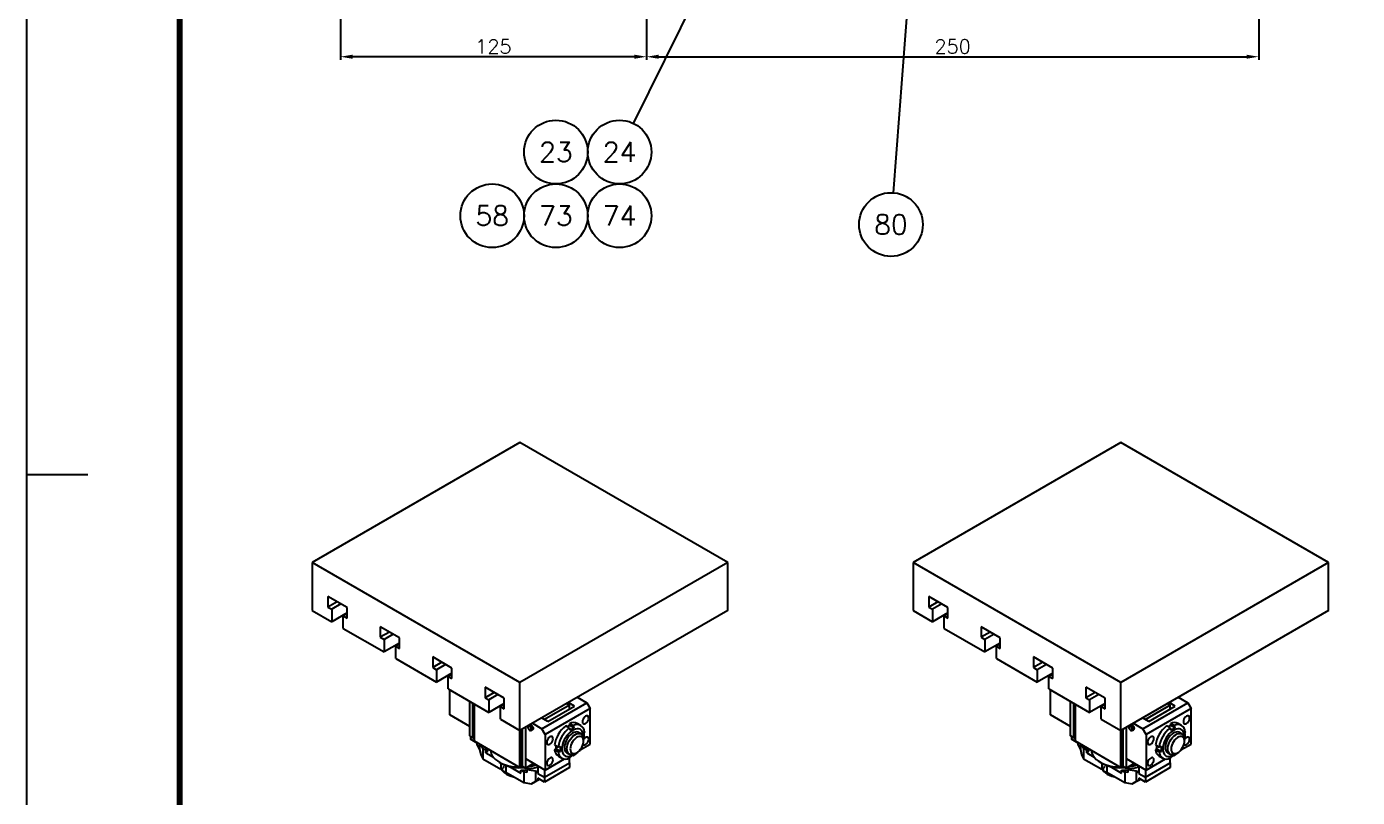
# Model space of a CAD drawing. Extents: x 0 to 2303, y 0 to 1485.
# Drawn here: x 0 to 543, y 239 to 554 of the extents above; entities that cross this region are included whole.
import ezdxf
from ezdxf.enums import TextEntityAlignment as Align

# ---------------------------------------------------------------- set-up
doc = ezdxf.new("R2010")
doc.units = 0
doc.header["$LTSCALE"] = 10
doc.header["$MEASUREMENT"] = 0
doc.layers.get('0').update_dxf_attribs({"linetype": 'CONTINUOUS'})
doc.layers.get('DEFPOINTS').update_dxf_attribs({"linetype": 'CONTINUOUS'})
for name, color, linetype in [('0-POS', 3, 'CONTINUOUS'), ('CO', 3, 'CONTINUOUS'), ('FI', 1, 'CONTINUOUS'), ('POS', 3, 'CONTINUOUS')]:
    doc.layers.add(name, color=color, linetype=linetype)
doc.styles.add('ROMANS', font='ROMANS.SHX')
doc.dimstyles.new('2CON5', dxfattribs={"dimscale": 2.5, "dimtxt": 2.3, "dimasz": 2, "dimexe": 0.5, "dimexo": 0.0625, "dimgap": 0.5, "dimtad": 1, "dimdec": 4, "dimdsep": 46, "dimtxsty": 'ROMANS', "dimcen": -2, "dimclrt": 7, "dimadec": 0, "dimazin": 0, "dimtfac": 0.869565, "dimtdec": 4, "dimtmove": 0, "dimatfit": 3, "dimfxl": 1, "dimtolj": 1, "dimarcsym": 0})

# ---------------------------------------------------------------- blocks, each defined once
blk = doc.blocks.new('A1G')
blk.add_lwpolyline([(0, 0), (841, 0), (841, 594), (0, 594)], close=True)
at = {"const_width": 1}
blk.add_lwpolyline([(25, 10), (831, 10), (831, 584), (25, 584)], close=True, dxfattribs=at)
blk.add_lwpolyline([(0, 148.5), (10, 148.5)])
blk = doc.blocks.new('*D39')
at = {"layer": 'CO', "color": 0, "lineweight": -2}
for p, q in [((253.13, 579.1), (253.13, 540.52)), ((503.13, 579.1), (503.13, 540.52)), ((258.13, 541.77), (498.13, 541.77))]:
    blk.add_line(p, q, dxfattribs=at)
at = {"layer": 'CO', "color": 0}
for points in [[(258.13, 542.61), (258.13, 540.94), (253.13, 541.77)], [(498.13, 542.61), (498.13, 540.94), (503.13, 541.77)]]:
    blk.add_solid(points, dxfattribs=at)
at = {"layer": 'DEFPOINTS', "color": 0}
for p in [(253.13, 579.26), (503.13, 579.26), (503.13, 541.77)]:
    blk.add_point(p, dxfattribs=at)
at = {"layer": 'CO', "color": 7, "insert": (378.13, 545.9), "char_height": 5.75, "attachment_point": 5, "style": 'ROMANS'}
blk.add_mtext('\\A1;250', dxfattribs=at)
blk = doc.blocks.new('*D40')
at = {"layer": 'CO', "color": 0, "lineweight": -2}
for p, q in [((128.13, 629.1), (128.13, 540.52)), ((253.13, 579.1), (253.13, 540.52)), ((248.13, 541.77), (133.13, 541.77))]:
    blk.add_line(p, q, dxfattribs=at)
at = {"layer": 'CO', "color": 0}
for points in [[(133.13, 542.61), (133.13, 540.94), (128.13, 541.77)], [(248.13, 542.61), (248.13, 540.94), (253.13, 541.77)]]:
    blk.add_solid(points, dxfattribs=at)
at = {"layer": 'DEFPOINTS', "color": 0}
for p in [(128.13, 629.26), (253.13, 579.26), (128.13, 541.77)]:
    blk.add_point(p, dxfattribs=at)
at = {"layer": 'CO', "color": 7, "insert": (190.63, 545.9), "char_height": 5.75, "attachment_point": 5, "style": 'ROMANS'}
blk.add_mtext('\\A1;125', dxfattribs=at)
blk = doc.blocks.new('POS')
at = {"layer": '0-POS'}
blk.add_circle((0, 0), 6.5, dxfattribs=at)
at = {"layer": '0-POS', "style": 'ROMANS', "flags": 4}
blk.add_attdef('P', text='', height=4, dxfattribs=at).set_placement((0, 0), align=Align.MIDDLE)

msp = doc.modelspace()

# ---------------------------------------------------------------- linework, layer by layer
at = {"layer": 'FI'}
for p, q in [((201.45036, 384.28588), (116.59754, 335.30139)), ((286.30317, 335.30139), (201.45036, 384.28588)), ((446.80618, 384.28588), (361.95336, 335.30139)), ((531.65899, 335.30139), (446.80618, 384.28588)), ((201.45036, 286.31691), (116.59754, 335.30139)), ((116.59754, 335.30139), (116.59754, 315.70441)), ((286.30317, 335.30139), (201.45036, 286.31691)), ((286.30317, 315.70441), (286.30317, 335.30139)), ((361.95336, 335.30139), (361.95336, 315.70441)), ((446.80618, 286.31691), (361.95336, 335.30139)), ((531.65899, 335.30139), (446.80618, 286.31691)), ((531.65899, 315.70441), (531.65899, 335.30139)), ((130.85282, 316.88156), (123.04636, 321.38813)), ((123.04636, 321.38813), (123.04636, 317.0768)), ((376.20864, 316.88156), (368.40218, 321.38813)), ((368.40218, 321.38813), (368.40218, 317.0768)), ((116.59754, 315.70441), (124.57371, 311.09987)), ((126.78049, 319.23246), (123.04636, 317.0768)), ((123.04636, 317.0768), (124.57371, 316.19508)), ((128.30784, 318.35074), (124.57371, 316.19508)), ((124.57371, 316.19508), (124.57371, 311.09987)), ((130.85282, 312.57022), (130.85282, 316.88156)), ((286.30317, 315.70441), (201.45036, 266.71992)), ((361.95336, 315.70441), (369.92953, 311.09987)), ((372.13631, 319.23246), (368.40218, 317.0768)), ((368.40218, 317.0768), (369.92953, 316.19508)), ((373.66366, 318.35074), (369.92953, 316.19508)), ((369.92953, 316.19508), (369.92953, 311.09987)), ((376.20864, 312.57022), (376.20864, 316.88156)), ((531.65899, 315.70441), (446.80618, 266.71992)), ((130.85282, 314.72472), (124.57371, 311.09987)), ((130.85282, 314.33367), (129.32547, 313.45194)), ((129.32547, 308.35674), (129.32547, 313.45194)), ((129.32547, 313.45194), (130.85282, 312.57022)), ((376.20864, 314.72472), (369.92953, 311.09987)), ((376.20864, 314.33367), (374.68129, 313.45194)), ((374.68129, 308.35674), (374.68129, 313.45194)), ((374.68129, 313.45194), (376.20864, 312.57022)), ((129.32547, 308.35674), (145.95662, 298.75578)), ((152.23573, 304.53747), (144.42927, 309.04404)), ((144.42927, 309.04404), (144.42927, 304.73271)), ((148.1634, 306.88837), (144.42927, 304.73271)), ((144.42927, 304.73271), (145.95662, 303.85098)), ((149.69075, 306.00665), (145.95662, 303.85098)), ((152.23573, 300.22613), (152.23573, 304.53747)), ((374.68129, 308.35674), (391.31244, 298.75578)), ((397.59155, 304.53747), (389.78509, 309.04404)), ((389.78509, 309.04404), (389.78509, 304.73271)), ((393.51922, 306.88837), (389.78509, 304.73271)), ((389.78509, 304.73271), (391.31244, 303.85098)), ((395.04657, 306.00665), (391.31244, 303.85098)), ((397.59155, 300.22613), (397.59155, 304.53747)), ((145.95662, 303.85098), (145.95662, 298.75578)), ((152.23573, 302.38063), (145.95662, 298.75578)), ((152.23573, 301.98957), (150.70837, 301.10785)), ((150.70837, 296.01265), (150.70837, 301.10785)), ((150.70837, 301.10785), (152.23573, 300.22613)), ((391.31244, 303.85098), (391.31244, 298.75578)), ((397.59155, 302.38063), (391.31244, 298.75578)), ((397.59155, 301.98957), (396.0642, 301.10785)), ((396.0642, 296.01265), (396.0642, 301.10785)), ((396.0642, 301.10785), (397.59155, 300.22613)), ((150.70837, 296.01265), (167.33953, 286.41169)), ((173.61863, 292.19338), (165.81218, 296.69995)), ((165.81218, 296.69995), (165.81218, 292.38862)), ((169.54631, 294.54428), (165.81218, 292.38862)), ((171.07366, 293.66256), (167.33953, 291.50689)), ((396.0642, 296.01265), (412.69535, 286.41169)), ((418.97446, 292.19338), (411.168, 296.69995)), ((411.168, 296.69995), (411.168, 292.38862)), ((414.90213, 294.54428), (411.168, 292.38862)), ((416.42948, 293.66256), (412.69535, 291.50689)), ((165.81218, 292.38862), (167.33953, 291.50689)), ((167.33953, 291.50689), (167.33953, 286.41169)), ((173.61863, 290.03654), (167.33953, 286.41169)), ((173.61863, 289.64548), (172.09128, 288.76376)), ((172.09128, 283.66856), (172.09128, 288.76376)), ((172.09128, 288.76376), (173.61863, 287.88204)), ((173.61863, 287.88204), (173.61863, 292.19338)), ((411.168, 292.38862), (412.69535, 291.50689)), ((412.69535, 291.50689), (412.69535, 286.41169)), ((418.97446, 290.03654), (412.69535, 286.41169)), ((418.97446, 289.64548), (417.4471, 288.76376)), ((417.4471, 283.66856), (417.4471, 288.76376)), ((417.4471, 288.76376), (418.97446, 287.88204)), ((418.97446, 287.88204), (418.97446, 292.19338)), ((172.09128, 283.66856), (188.72243, 274.0676)), ((172.77011, 273.08), (172.77011, 283.27668)), ((195.00154, 279.84929), (187.19508, 284.35586)), ((187.19508, 284.35586), (187.19508, 280.04453)), ((201.45036, 266.71992), (201.45036, 286.31691)), ((417.4471, 283.66856), (434.07826, 274.0676)), ((418.12593, 273.08), (418.12593, 283.27668)), ((440.35736, 279.84929), (432.5509, 284.35586)), ((432.5509, 284.35586), (432.5509, 280.04453)), ((446.80618, 266.71992), (446.80618, 286.31691)), ((180.91598, 268.37749), (180.91598, 278.57417)), ((180.91598, 264.4581), (180.91598, 278.57417)), ((182.27362, 263.67435), (182.27362, 277.79042)), ((182.78274, 277.4965), (182.78274, 262.40062)), ((190.92921, 282.20019), (187.19508, 280.04453)), ((187.19508, 280.04453), (188.72243, 279.1628)), ((192.45657, 281.31847), (188.72243, 279.1628)), ((188.72243, 279.1628), (188.72243, 274.0676)), ((195.00154, 277.69245), (188.72243, 274.0676)), ((195.00154, 277.30139), (193.47419, 276.41967)), ((195.00154, 275.53795), (195.00154, 279.84929)), ((210.44476, 267.40042), (228.77296, 277.98107)), ((220.45275, 277.68976), (221.64533, 277.00131)), ((223.68179, 276.6095), (221.13163, 278.08168)), ((224.86516, 280.237), (228.77296, 277.98107)), ((228.77296, 277.98107), (230.13061, 275.62955)), ((426.2718, 268.37749), (426.2718, 278.57417)), ((426.2718, 264.4581), (426.2718, 278.57417)), ((427.62944, 263.67435), (427.62944, 277.79042)), ((428.13856, 277.4965), (428.13856, 262.40062)), ((436.28504, 282.20019), (432.5509, 280.04453)), ((432.5509, 280.04453), (434.07826, 279.1628)), ((437.81239, 281.31847), (434.07826, 279.1628)), ((434.07826, 279.1628), (434.07826, 274.0676)), ((440.35736, 277.69245), (434.07826, 274.0676)), ((440.35736, 277.30139), (438.83001, 276.41967)), ((440.35736, 275.53795), (440.35736, 279.84929)), ((455.80058, 267.40042), (474.12878, 277.98107)), ((465.80857, 277.68976), (467.00115, 277.00131)), ((469.03762, 276.6095), (466.48745, 278.08168)), ((470.22098, 280.237), (474.12878, 277.98107)), ((474.12878, 277.98107), (475.48643, 275.62955)), ((180.91598, 268.37749), (172.77011, 273.08)), ((193.47419, 271.32447), (193.47419, 276.41967)), ((193.47419, 276.41967), (195.00154, 275.53795)), ((212.82063, 270.33949), (210.27047, 271.81166)), ((221.64533, 277.00131), (211.46304, 271.1232)), ((230.13061, 275.62955), (211.8024, 265.0489)), ((212.82063, 270.33949), (223.68179, 276.6095)), ((221.64533, 275.43387), (221.64533, 277.00131)), ((230.13061, 261.12779), (230.13061, 275.62955)), ((426.2718, 268.37749), (418.12593, 273.08)), ((438.83001, 271.32447), (438.83001, 276.41967)), ((438.83001, 276.41967), (440.35736, 275.53795)), ((458.17646, 270.33949), (455.62629, 271.81166)), ((467.00115, 277.00131), (456.81887, 271.1232)), ((475.48643, 275.62955), (457.15822, 265.0489)), ((458.17646, 270.33949), (469.03762, 276.6095)), ((467.00115, 275.43387), (467.00115, 277.00131)), ((475.48643, 261.12779), (475.48643, 275.62955)), ((193.47419, 271.32447), (201.45036, 266.71992)), ((201.45036, 251.62404), (201.45036, 266.71992)), ((201.62006, 252.50589), (201.62006, 266.81789)), ((202.29889, 267.20976), (202.29889, 252.11401)), ((203.65653, 267.99351), (203.65653, 255.24965)), ((203.65653, 267.99351), (203.65653, 251.33026)), ((204.67476, 268.18385), (204.67476, 267.98791)), ((205.35348, 266.81222), (205.52315, 266.71424)), ((206.12324, 266.65474), (206.63236, 266.94865)), ((206.53695, 269.65635), (210.44476, 267.40042)), ((211.8024, 265.0489), (210.44476, 267.40042)), ((221.56657, 267.76029), (220.11798, 268.59655)), ((220.7302, 268.24312), (221.81503, 268.86938)), ((221.81503, 269.57624), (223.26362, 268.73998)), ((221.81503, 268.86938), (221.81503, 269.57624)), ((221.81503, 268.86938), (223.61214, 267.83193)), ((226.25478, 268.70738), (224.80619, 269.54364)), ((438.83001, 271.32447), (446.80618, 266.71992)), ((446.80618, 251.62404), (446.80618, 266.71992)), ((446.97588, 252.50589), (446.97588, 266.81789)), ((447.65471, 267.20976), (447.65471, 252.11401)), ((449.01235, 267.99351), (449.01235, 255.24965)), ((449.01235, 267.99351), (449.01235, 251.33026)), ((450.03058, 268.18385), (450.03059, 267.98791)), ((450.7093, 266.81222), (450.87898, 266.71424)), ((451.47907, 266.65474), (451.98818, 266.94865)), ((451.89277, 269.65635), (455.80058, 267.40042)), ((457.15822, 265.0489), (455.80058, 267.40042)), ((466.92239, 267.76029), (465.4738, 268.59655)), ((466.08602, 268.24312), (467.17085, 268.86938)), ((467.17085, 269.57624), (468.61944, 268.73998)), ((467.17085, 268.86938), (467.17085, 269.57624)), ((467.17085, 268.86938), (468.96796, 267.83193)), ((471.6106, 268.70738), (470.16201, 269.54364)), ((182.27362, 263.67435), (180.91598, 264.4581)), ((181.25539, 264.26216), (181.25539, 263.08557)), ((183.97068, 261.51807), (181.25539, 263.08557)), ((182.78274, 263.38044), (182.27362, 263.67435)), ((182.78274, 262.40062), (201.45036, 251.62404)), ((183.97068, 260.73419), (183.97068, 261.51807)), ((184.98891, 261.12703), (184.98891, 258.97056)), ((211.8024, 265.0489), (211.8024, 250.54714)), ((226.42101, 265.28597), (225.40278, 265.87379)), ((226.01347, 258.75101), (230.13061, 261.12779)), ((227.41532, 262.30457), (227.41532, 263.08832)), ((227.52296, 264.32057), (227.77897, 264.17278)), ((427.62944, 263.67435), (426.2718, 264.4581)), ((426.61121, 264.26216), (426.61121, 263.08557)), ((429.3265, 261.51807), (426.61121, 263.08557)), ((428.13856, 263.38044), (427.62944, 263.67435)), ((428.13856, 262.40062), (446.80618, 251.62404)), ((429.3265, 260.73419), (429.3265, 261.51807)), ((430.34473, 261.12703), (430.34473, 258.97056)), ((457.15822, 265.0489), (457.15822, 250.54714)), ((471.77683, 265.28597), (470.7586, 265.87379)), ((471.36929, 258.75101), (475.48643, 261.12779)), ((472.77114, 262.30457), (472.77114, 263.08832)), ((472.87878, 264.32057), (473.1348, 264.17278)), ((183.97068, 260.73419), (184.98891, 258.97056)), ((184.98891, 258.97056), (185.41927, 256.86756)), ((185.41927, 256.86756), (186.23124, 255.11818)), ((185.92135, 260.09717), (185.92135, 260.58875)), ((185.92135, 260.09717), (186.34711, 260.34296)), ((186.23124, 259.42952), (185.92135, 260.09717)), ((186.23124, 259.42952), (186.23124, 255.11818)), ((187.5345, 258.67717), (186.23124, 259.42952)), ((187.5345, 257.50134), (187.5345, 258.67717)), ((188.03674, 258.57516), (187.5345, 258.67717)), ((187.5345, 257.50134), (188.03674, 257.79128)), ((187.5345, 257.50134), (190.57957, 255.74346)), ((188.17211, 259.2894), (188.03674, 258.57516)), ((188.03674, 258.57516), (188.03674, 257.79128)), ((215.60263, 260.77573), (217.05122, 259.93947)), ((215.60263, 258.81603), (216.21475, 259.1694)), ((217.05122, 257.97978), (215.60263, 258.81603)), ((216.21475, 259.1694), (216.21475, 260.42235)), ((216.21475, 259.1694), (218.01186, 258.13195)), ((217.12682, 256.24112), (218.57541, 255.40487)), ((220.60317, 257.55972), (221.6214, 256.9719)), ((221.64533, 253.48493), (221.64533, 255.48649)), ((223.26362, 256.35196), (223.01337, 256.49643)), ((224.02176, 257.20986), (224.70047, 257.60179)), ((429.3265, 260.73419), (430.34473, 258.97056)), ((430.34473, 258.97056), (430.77509, 256.86756)), ((430.77509, 256.86756), (431.58706, 255.11818)), ((431.27717, 260.09717), (431.27717, 260.58875)), ((431.27717, 260.09717), (431.70293, 260.34296)), ((431.58706, 259.42952), (431.27717, 260.09717)), ((431.58706, 259.42952), (431.58706, 255.11818)), ((432.89032, 258.67717), (431.58706, 259.42952)), ((432.89032, 257.50134), (432.89032, 258.67717)), ((433.39256, 258.57516), (432.89032, 258.67717)), ((432.89032, 257.50134), (433.39256, 257.79128)), ((432.89032, 257.50134), (435.93539, 255.74346)), ((433.52793, 259.2894), (433.39256, 258.57516)), ((433.39256, 258.57516), (433.39256, 257.79128)), ((460.95845, 260.77573), (462.40704, 259.93947)), ((460.95845, 258.81603), (461.57057, 259.1694)), ((462.40704, 257.97978), (460.95845, 258.81603)), ((461.57057, 259.1694), (461.57057, 260.42235)), ((461.57057, 259.1694), (463.36768, 258.13195)), ((462.48264, 256.24112), (463.93123, 255.40487)), ((465.95899, 257.55972), (466.97722, 256.9719)), ((467.00115, 253.48493), (467.00115, 255.48649)), ((468.61944, 256.35196), (468.36919, 256.49643)), ((469.37758, 257.20986), (470.05629, 257.60179)), ((186.23124, 255.11818), (193.6439, 250.83895)), ((192.9637, 253.77955), (193.64263, 253.38748)), ((193.6439, 253.38674), (193.6439, 250.83895)), ((193.6439, 250.83895), (194.54039, 251.35648)), ((195.68037, 252.45979), (195.68037, 249.66332)), ((196.92573, 252.0799), (201.78977, 249.27195)), ((202.299, 252.11394), (201.45036, 251.62404)), ((202.29889, 252.11401), (201.62006, 252.50589)), ((201.78977, 250.44777), (203.09302, 249.69542)), ((201.78977, 249.27195), (201.78977, 250.44777)), ((202.29889, 252.11401), (203.65653, 251.33026)), ((203.65653, 255.24965), (211.8024, 250.54714)), ((203.65653, 251.33026), (207.05119, 253.28996)), ((204.24956, 250.69234), (204.78488, 251.00138)), ((204.24956, 250.69234), (207.72947, 250.15406)), ((204.24956, 250.69234), (204.24956, 249.51653)), ((207.72947, 250.15406), (208.7477, 249.56624)), ((207.72947, 250.15406), (207.72947, 245.84272)), ((208.7477, 252.31058), (208.7477, 249.1743)), ((211.46299, 247.60679), (221.64533, 253.48493)), ((221.64533, 251.52523), (211.46299, 245.6471)), ((211.46299, 250.74307), (211.46299, 247.60679)), ((211.8024, 250.54714), (219.62837, 255.06498)), ((221.64533, 253.48493), (221.64533, 251.52523)), ((431.58706, 255.11818), (438.99972, 250.83895)), ((438.31952, 253.77955), (438.99845, 253.38748)), ((438.99972, 253.38674), (438.99972, 250.83895)), ((438.99972, 250.83895), (439.89621, 251.35648)), ((441.03619, 252.45979), (441.03619, 249.66332)), ((442.28155, 252.0799), (447.14559, 249.27195)), ((447.65482, 252.11394), (446.80618, 251.62404)), ((447.65471, 252.11401), (446.97588, 252.50589)), ((447.14559, 250.44777), (448.44884, 249.69542)), ((447.14559, 249.27195), (447.14559, 250.44777)), ((447.65471, 252.11401), (449.01235, 251.33026)), ((449.01235, 255.24965), (457.15822, 250.54714)), ((449.01235, 251.33026), (452.40702, 253.28996)), ((449.60538, 250.69234), (450.1407, 251.00138)), ((449.60538, 250.69234), (453.08529, 250.15406)), ((449.60538, 250.69234), (449.60538, 249.51653)), ((453.08529, 250.15406), (454.10352, 249.56624)), ((453.08529, 250.15406), (453.08529, 245.84272)), ((454.10352, 252.31058), (454.10352, 249.1743)), ((456.81881, 247.60679), (467.00115, 253.48493)), ((467.00115, 251.52523), (456.81881, 245.6471)), ((456.81881, 250.74307), (456.81881, 247.60679)), ((457.15822, 250.54714), (464.98419, 255.06498)), ((467.00115, 253.48493), (467.00115, 251.52523)), ((195.68037, 249.66332), (203.09302, 245.38408)), ((203.09302, 249.69542), (203.09302, 245.38408)), ((204.24956, 249.51653), (203.09302, 249.69542)), ((203.09302, 245.38408), (206.12335, 244.91534)), ((209.42696, 246.82247), (206.12335, 244.91534)), ((206.12335, 244.91534), (207.72947, 245.84272)), ((207.72947, 245.84272), (208.7477, 246.43072)), ((208.7477, 249.1743), (208.7477, 249.56624)), ((208.7477, 249.1743), (211.46299, 247.60679)), ((211.46299, 245.6471), (208.7477, 247.2146)), ((208.7477, 247.2146), (208.7477, 246.43072)), ((208.7477, 246.43072), (209.42663, 246.82266)), ((211.46299, 247.60679), (211.46299, 245.6471)), ((441.03619, 249.66332), (448.44884, 245.38408)), ((448.44884, 249.69542), (448.44884, 245.38408)), ((449.60538, 249.51653), (448.44884, 249.69542)), ((448.44884, 245.38408), (451.47918, 244.91534)), ((454.78278, 246.82247), (451.47918, 244.91534)), ((451.47918, 244.91534), (453.08529, 245.84272)), ((453.08529, 245.84272), (454.10352, 246.43072)), ((454.10352, 249.1743), (454.10352, 249.56624)), ((454.10352, 249.1743), (456.81881, 247.60679)), ((456.81881, 245.6471), (454.10352, 247.2146)), ((454.10352, 247.2146), (454.10352, 246.43072)), ((454.10352, 246.43072), (454.78245, 246.82266)), ((456.81881, 247.60679), (456.81881, 245.6471))]:
    msp.add_line(p, q, dxfattribs=at)
at = {"layer": 'FI', "flags": 128}
for points in [[(229.53664, 271.7592), (229.47434, 272.17743), (229.29356, 272.48279), (229.01198, 272.6454), (228.65716, 272.64933), (228.26385, 272.49421), (227.87053, 272.19522), (227.51572, 271.78162), (227.23414, 271.29391), (227.05335, 270.77982), (226.99105, 270.28967), (227.05335, 269.87145), (227.23414, 269.56609), (227.51572, 269.40348), (227.87053, 269.39955), (228.26385, 269.55466), (228.65716, 269.85366), (229.01198, 270.26725), (229.29356, 270.75497), (229.47434, 271.26906), (229.53664, 271.7592)], [(474.89246, 271.7592), (474.83017, 272.17743), (474.64938, 272.48279), (474.3678, 272.6454), (474.01298, 272.64933), (473.61967, 272.49421), (473.22635, 272.19522), (472.87154, 271.78162), (472.58996, 271.29391), (472.40917, 270.77982), (472.34688, 270.28967), (472.40917, 269.87145), (472.58996, 269.56609), (472.87154, 269.40348), (473.22635, 269.39955), (473.61967, 269.55466), (474.01298, 269.85366), (474.3678, 270.26725), (474.64938, 270.75497), (474.83017, 271.26906), (474.89246, 271.7592)], [(204.67476, 268.18385), (204.73935, 268.52153), (204.86089, 268.68878)], [(206.03241, 267.20416), (205.98074, 267.53397), (205.83359, 267.87323), (205.61336, 268.17028), (205.35359, 268.37992), (205.09381, 268.47021), (204.87359, 268.42742), (204.72644, 268.25806), (204.67476, 267.98791), (204.72644, 267.6581), (204.87359, 267.31885), (205.09381, 267.02179), (205.35359, 266.81216), (205.61336, 266.72186), (205.83359, 266.76466), (205.98074, 266.93401), (206.03241, 267.20416)], [(204.99309, 268.76509), (205.19857, 268.78672), (205.52329, 268.67386), (205.84801, 268.41181), (206.12329, 268.04049), (206.30723, 267.61641), (206.37182, 267.20416)], [(205.50221, 269.059), (205.70769, 269.08063), (206.03241, 268.96776)], [(206.37182, 267.20416), (206.30723, 266.86648), (206.12329, 266.65477), (205.84801, 266.60129), (205.52329, 266.71416), (205.52315, 266.71424)], [(206.03241, 268.96776), (206.35713, 268.70571), (206.63241, 268.3344), (206.81635, 267.91032), (206.88094, 267.49807), (206.81635, 267.16038), (206.63241, 266.94868), (206.63236, 266.94865)], [(227.38184, 263.61813), (227.41532, 264.26394), (227.35514, 265.06784), (227.17625, 265.78034), (226.88352, 266.382), (226.48493, 266.85639), (225.99137, 267.19058), (225.4163, 267.37547), (224.77539, 267.40601), (224.08614, 267.28135), (223.36734, 267.00491), (222.6386, 266.58422), (221.91981, 266.03076), (221.23055, 265.35961), (220.58965, 264.58911), (220.01457, 263.74025), (219.52101, 262.8362), (219.12243, 261.90162), (218.8297, 260.96198), (218.6508, 260.04294), (218.59063, 259.16956), (218.59063, 259.16956)], [(450.03058, 268.18385), (450.09518, 268.52153), (450.21671, 268.68878)], [(451.38823, 267.20416), (451.33656, 267.53397), (451.18941, 267.87323), (450.96918, 268.17028), (450.70941, 268.37992), (450.44963, 268.47021), (450.22941, 268.42742), (450.08226, 268.25806), (450.03059, 267.98791), (450.08226, 267.6581), (450.22941, 267.31885), (450.44963, 267.02179), (450.70941, 266.81216), (450.96918, 266.72186), (451.18941, 266.76466), (451.33656, 266.93401), (451.38823, 267.20416)], [(450.34891, 268.76509), (450.5544, 268.78672), (450.87911, 268.67386), (451.20383, 268.41181), (451.47911, 268.04049), (451.66305, 267.61641), (451.72764, 267.20416)], [(450.85803, 269.059), (451.06351, 269.08063), (451.38823, 268.96776)], [(451.72764, 267.20416), (451.66305, 266.86648), (451.47911, 266.65477), (451.20383, 266.60129), (450.87911, 266.71416), (450.87898, 266.71424)], [(451.38823, 268.96776), (451.71295, 268.70571), (451.98823, 268.3344), (452.17217, 267.91032), (452.23676, 267.49807), (452.17217, 267.16038), (451.98823, 266.94868), (451.98818, 266.94865)], [(472.73766, 263.61813), (472.77114, 264.26394), (472.71096, 265.06784), (472.53207, 265.78034), (472.23934, 266.382), (471.84075, 266.85639), (471.34719, 267.19058), (470.77212, 267.37547), (470.13121, 267.40601), (469.44196, 267.28135), (468.72316, 267.00491), (467.99443, 266.58422), (467.27563, 266.03076), (466.58637, 265.35961), (465.94547, 264.58911), (465.37039, 263.74025), (464.87683, 262.8362), (464.47825, 261.90162), (464.18552, 260.96198), (464.00663, 260.04294), (463.94645, 259.16956), (463.94645, 259.16956)], [(214.94195, 263.33387), (214.87966, 263.7521), (214.69887, 264.05746), (214.41729, 264.22006), (214.06248, 264.224), (213.66916, 264.06888), (213.27585, 263.76989), (212.92103, 263.35629), (212.63945, 262.86858), (212.45867, 262.35449), (212.39637, 261.86434), (212.45867, 261.44612), (212.63945, 261.14076), (212.92103, 260.97815), (213.27585, 260.97422), (213.66916, 261.12933), (214.06248, 261.42833), (214.41729, 261.84192), (214.69887, 262.32964), (214.87966, 262.84373), (214.94195, 263.33387)], [(225.40278, 265.87379), (225.22564, 265.96195), (224.70003, 266.09074), (224.11308, 266.06144), (223.48601, 265.8751), (222.84147, 265.53847), (222.20278, 265.06373), (221.59301, 264.468), (221.03419, 263.77284), (220.54654, 263.00337), (220.14766, 262.1874), (219.85199, 261.35442), (219.6702, 260.53453), (219.60886, 259.75737)], [(220.62709, 259.16956), (220.68843, 259.94671), (220.87022, 260.7666), (221.1659, 261.59959), (221.56477, 262.41556), (222.05243, 263.18503), (222.61124, 263.88019), (223.22101, 264.47591), (223.85971, 264.95066), (224.50424, 265.28729), (225.13131, 265.47362), (225.71826, 265.50292), (226.24388, 265.37413), (226.68916, 265.09193), (227.03801, 264.66647), (227.27783, 264.11317), (227.39995, 263.452), (227.41532, 263.08832)], [(221.98474, 259.16956), (222.04822, 258.53216), (222.2357, 257.99787), (222.5384, 257.59165), (222.94219, 257.33251), (223.42816, 257.23256), (223.97361, 257.29648), (224.55302, 257.52128), (225.13931, 257.89645), (225.70506, 258.40444), (226.22381, 259.02149), (226.67132, 259.71877), (227.02664, 260.46366), (227.27318, 261.22133), (227.3994, 261.95637), (227.3994, 262.63439), (227.27318, 263.22369), (227.02664, 263.69672), (226.67132, 264.03136), (226.22381, 264.21196), (225.70506, 264.23007), (225.13931, 264.08486), (224.55302, 263.78312), (223.97361, 263.33894), (223.42816, 262.7731), (222.94219, 262.11205), (222.5384, 261.38671), (222.2357, 260.631), (222.04822, 259.88025), (221.98474, 259.16956)], [(227.20539, 260.97447), (227.23414, 260.94342), (227.51572, 260.78081), (227.87053, 260.77687), (228.26385, 260.932), (228.65716, 261.23099), (229.01198, 261.64458), (229.29356, 262.13229), (229.47434, 262.64638), (229.53664, 263.13654)], [(227.41532, 262.49608), (227.58012, 263.10081), (227.77897, 264.17278)], [(229.53664, 263.13654), (229.47434, 263.55476), (229.29356, 263.86012), (229.01198, 264.02273), (228.65716, 264.02666), (228.26385, 263.87154), (227.87053, 263.57255), (227.62804, 263.30798)], [(460.29778, 263.33387), (460.23548, 263.7521), (460.05469, 264.05746), (459.77311, 264.22006), (459.4183, 264.224), (459.02498, 264.06888), (458.63167, 263.76989), (458.27686, 263.35629), (457.99527, 262.86858), (457.81449, 262.35449), (457.75219, 261.86434), (457.81449, 261.44612), (457.99527, 261.14076), (458.27686, 260.97815), (458.63167, 260.97422), (459.02498, 261.12933), (459.4183, 261.42833), (459.77311, 261.84192), (460.05469, 262.32964), (460.23548, 262.84373), (460.29778, 263.33387)], [(470.7586, 265.87379), (470.58146, 265.96195), (470.05585, 266.09074), (469.4689, 266.06144), (468.84183, 265.8751), (468.1973, 265.53847), (467.5586, 265.06373), (466.94883, 264.468), (466.39002, 263.77284), (465.90236, 263.00337), (465.50348, 262.1874), (465.20781, 261.35442), (465.02602, 260.53453), (464.96468, 259.75737)], [(465.98291, 259.16956), (466.04425, 259.94671), (466.22604, 260.7666), (466.52172, 261.59959), (466.92059, 262.41556), (467.40825, 263.18503), (467.96706, 263.88019), (468.57683, 264.47591), (469.21553, 264.95066), (469.86006, 265.28729), (470.48713, 265.47362), (471.07408, 265.50292), (471.5997, 265.37413), (472.04498, 265.09193), (472.39383, 264.66647), (472.63365, 264.11317), (472.75577, 263.452), (472.77114, 263.08832)], [(467.34056, 259.16956), (467.40404, 258.53216), (467.59152, 257.99787), (467.89422, 257.59165), (468.29801, 257.33251), (468.78398, 257.23256), (469.32943, 257.29648), (469.90885, 257.52128), (470.49513, 257.89645), (471.06088, 258.40444), (471.57963, 259.02149), (472.02714, 259.71877), (472.38246, 260.46366), (472.629, 261.22133), (472.75522, 261.95637), (472.75522, 262.63439), (472.629, 263.22369), (472.38246, 263.69672), (472.02714, 264.03136), (471.57963, 264.21196), (471.06088, 264.23007), (470.49513, 264.08486), (469.90885, 263.78312), (469.32943, 263.33894), (468.78398, 262.7731), (468.29801, 262.11205), (467.89422, 261.38671), (467.59152, 260.631), (467.40404, 259.88025), (467.34056, 259.16956)], [(472.56121, 260.97447), (472.58996, 260.94342), (472.87154, 260.78081), (473.22635, 260.77687), (473.61967, 260.932), (474.01298, 261.23099), (474.3678, 261.64458), (474.64938, 262.13229), (474.83017, 262.64638), (474.89246, 263.13654)], [(472.77114, 262.49608), (472.93594, 263.10081), (473.1348, 264.17278)], [(474.89246, 263.13654), (474.83017, 263.55476), (474.64938, 263.86012), (474.3678, 264.02273), (474.01298, 264.02666), (473.61967, 263.87154), (473.22635, 263.57255), (472.98386, 263.30798)], [(188.39923, 259.15829), (188.23507, 258.71826), (188.03674, 257.79128)], [(189.45237, 258.55033), (189.51486, 257.95989), (189.7456, 257.15), (190.14064, 256.36154), (190.69445, 255.60559), (191.39924, 254.89276), (192.24514, 254.23306), (193.22025, 253.63574), (194.3109, 253.1092), (195.50176, 252.66081), (196.77614, 252.29688), (198.11613, 252.02252), (199.50292, 251.84158), (200.91705, 251.75659), (201.23059, 251.75091)], [(214.94195, 254.71121), (214.87966, 255.12943), (214.69887, 255.43478), (214.41729, 255.5974), (214.06248, 255.60133), (213.66916, 255.44621), (213.27585, 255.14721), (212.92103, 254.73363), (212.63945, 254.24591), (212.45867, 253.73182), (212.39637, 253.24167), (212.45867, 252.82344), (212.63945, 252.51808), (212.92103, 252.35548), (213.27585, 252.35154), (213.66916, 252.50667), (214.06248, 252.80565), (214.41729, 253.21925), (214.69887, 253.70696), (214.87966, 254.22105), (214.94195, 254.71121)], [(218.59063, 259.16956), (218.6508, 258.36565), (218.8297, 257.65315), (219.12243, 257.05151), (219.52101, 256.57711), (220.01457, 256.24291), (220.58965, 256.05802), (221.23055, 256.0275), (221.91981, 256.15215), (222.6386, 256.42859), (223.36734, 256.84928), (223.5462, 256.9739)], [(224.02176, 257.20986), (223.85971, 257.12075), (223.22101, 256.85808), (222.61124, 256.74977), (222.05243, 256.79974), (221.56477, 257.00618), (221.1659, 257.36162), (220.87022, 257.85322), (220.68843, 258.46322), (220.62709, 259.16956)], [(223.26362, 256.35196), (224.09251, 257.0601), (224.53462, 257.50602)], [(433.75505, 259.15829), (433.59089, 258.71826), (433.39256, 257.79128)], [(434.80819, 258.55033), (434.87068, 257.95989), (435.10142, 257.15), (435.49646, 256.36154), (436.05027, 255.60559), (436.75506, 254.89276), (437.60096, 254.23306), (438.57607, 253.63574), (439.66672, 253.1092), (440.85759, 252.66081), (442.13196, 252.29688), (443.47195, 252.02252), (444.85874, 251.84158), (446.27288, 251.75659), (446.58641, 251.75091)], [(460.29778, 254.71121), (460.23548, 255.12943), (460.05469, 255.43478), (459.77311, 255.5974), (459.4183, 255.60133), (459.02498, 255.44621), (458.63167, 255.14721), (458.27686, 254.73363), (457.99527, 254.24591), (457.81449, 253.73182), (457.75219, 253.24167), (457.81449, 252.82344), (457.99527, 252.51808), (458.27686, 252.35548), (458.63167, 252.35154), (459.02498, 252.50667), (459.4183, 252.80565), (459.77311, 253.21925), (460.05469, 253.70696), (460.23548, 254.22105), (460.29778, 254.71121)], [(463.94645, 259.16956), (464.00663, 258.36565), (464.18552, 257.65315), (464.47825, 257.05151), (464.87683, 256.57711), (465.37039, 256.24291), (465.94547, 256.05802), (466.58637, 256.0275), (467.27563, 256.15215), (467.99443, 256.42859), (468.72316, 256.84928), (468.90202, 256.9739)], [(469.37758, 257.20986), (469.21553, 257.12075), (468.57683, 256.85808), (467.96706, 256.74977), (467.40825, 256.79974), (466.92059, 257.00618), (466.52172, 257.36162), (466.22604, 257.85322), (466.04425, 258.46322), (465.98291, 259.16956)], [(468.61944, 256.35196), (469.44833, 257.0601), (469.89045, 257.50602)], [(193.86452, 250.9663), (194.08807, 250.52702), (194.55426, 249.91018), (195.17449, 249.34034), (195.93492, 248.83023), (196.81856, 248.39124), (197.80566, 248.03318), (198.87418, 247.76406), (199.01962, 247.7356)], [(201.67013, 251.75091), (202.33867, 251.76875), (202.84819, 251.7969)], [(439.22034, 250.9663), (439.44389, 250.52702), (439.91008, 249.91018), (440.53032, 249.34034), (441.29075, 248.83023), (442.17438, 248.39124), (443.16148, 248.03318), (444.23, 247.76406), (444.37544, 247.7356)], [(447.02595, 251.75091), (447.6945, 251.76875), (448.20401, 251.7969)]]:
    msp.add_lwpolyline(points, dxfattribs=at)
at = {"layer": 'FI'}
for centre, radius, start, end in [((227.78681, 258.95507), 12.31946, 128.4987312, 171.5012883), ((229.2354, 258.11881), 12.31946, 128.4987312, 171.5012883), ((223.27712, 266.48732), 3.41747, 63.4212649, 115.3298618), ((224.68844, 265.99399), 3.09363, 2.5656136, 117.4235756), ((473.14263, 258.95507), 12.31946, 128.4987312, 171.5012883), ((474.59122, 258.11881), 12.31946, 128.4987312, 171.5012883), ((468.63295, 266.48732), 3.41747, 63.4212649, 115.3298618), ((470.04426, 265.99399), 3.09363, 2.5656136, 117.4235756), ((192.28152, 258.47182), 4.75146, 166.4647115, 177.5230621), ((218.90333, 259.03128), 3.30771, 183.7311514, 237.5148501), ((220.14174, 258.11825), 3.09363, 182.5655168, 297.4236724), ((221.90565, 259.47277), 2.31435, 172.9363005, 235.7515062), ((437.63734, 258.47182), 4.75146, 166.4647115, 177.5230621), ((464.25915, 259.03128), 3.30771, 183.7311514, 237.5148501), ((465.49757, 258.11825), 3.09363, 182.5655168, 297.4236724), ((467.26147, 259.47277), 2.31435, 172.9363005, 235.7515062), ((201.33379, 268.07383), 16.57839, 242.3591987, 276.428094), ((199.30736, 255.06784), 6.77439, 217.0428381, 256.546886), ((201.46308, 274.19811), 23.75258, 270.788057, 276.7370297), ((201.98565, 267.26491), 15.7, 278.7779461, 292.4434316), ((201.91032, 273.98408), 23.16177, 277.1292544, 287.1696013), ((202.01173, 269.03728), 17.23885, 279.5955592, 289.8397848), ((446.68961, 268.07383), 16.57839, 242.3591987, 276.428094), ((444.66318, 255.06784), 6.77439, 217.0428381, 256.546886), ((446.8189, 274.19811), 23.75258, 270.788057, 276.7370297), ((447.34147, 267.26491), 15.7, 278.7779461, 292.4434316), ((447.26614, 273.98408), 23.16177, 277.1292544, 287.1696013), ((447.36755, 269.03728), 17.23885, 279.5955592, 289.8397848)]:
    msp.add_arc(centre, radius, start, end, dxfattribs=at)
for points, knots in [([(221.56657, 267.76029), (221.58355, 267.71609), (221.69985, 267.41341), (221.81594, 267.11072), (221.91509, 266.85224)], [0, 0, 0, 0, 0.146042553, 1, 1, 1, 1]), ([(221.91509, 266.85224), (222.44107, 267.12322), (223.04021, 267.4319), (223.5499, 267.78839), (223.61214, 267.83193)], [0, 0, 0, 0, 0.877880984, 1, 1, 1, 1]), ([(223.61214, 267.83193), (223.513, 268.09041), (223.3969, 268.3931), (223.28061, 268.69578), (223.26362, 268.73998)], [0, 0, 0, 0, 0.853957447, 1, 1, 1, 1]), ([(466.92239, 267.76029), (466.93937, 267.71609), (467.05567, 267.41341), (467.17177, 267.11072), (467.27091, 266.85224)], [0, 0, 0, 0, 0.146042553, 1, 1, 1, 1]), ([(467.27091, 266.85224), (467.79689, 267.12322), (468.39603, 267.4319), (468.90572, 267.78839), (468.96796, 267.83193)], [0, 0, 0, 0, 0.877880984, 1, 1, 1, 1]), ([(468.96796, 267.83193), (468.86882, 268.09041), (468.75272, 268.3931), (468.63643, 268.69578), (468.61944, 268.73998)], [0, 0, 0, 0, 0.853957447, 1, 1, 1, 1]), ([(227.77897, 266.13248), (227.76617, 266.10547), (227.67851, 265.92059), (227.59051, 265.73575), (227.51537, 265.57791)], [0, 0, 0, 0, 0.146035211, 1, 1, 1, 1]), ([(227.51537, 265.57791), (227.52196, 265.49463), (227.57588, 264.81266), (227.54366, 264.1766), (227.51537, 263.61821)], [0, 0, 0, 0, 0.122119037, 1, 1, 1, 1]), ([(227.51537, 263.61821), (227.59051, 263.77606), (227.67851, 263.96089), (227.76617, 264.14578), (227.77897, 264.17278)], [0, 0, 0, 0, 0.853964789, 1, 1, 1, 1]), ([(473.1348, 266.13248), (473.12199, 266.10547), (473.03433, 265.92059), (472.94634, 265.73575), (472.87119, 265.57791)], [0, 0, 0, 0, 0.146035211, 1, 1, 1, 1]), ([(472.87119, 265.57791), (472.87778, 265.49463), (472.9317, 264.81266), (472.89948, 264.1766), (472.87119, 263.61821)], [0, 0, 0, 0, 0.122119037, 1, 1, 1, 1]), ([(472.87119, 263.61821), (472.94634, 263.77606), (473.03433, 263.96089), (473.12199, 264.14578), (473.1348, 264.17278)], [0, 0, 0, 0, 0.853964789, 1, 1, 1, 1]), ([(218.01186, 260.09165), (217.95285, 260.08227), (217.6327, 260.03142), (217.31245, 259.98078), (217.05122, 259.93947)], [0, 0, 0, 0, 0.184299324, 1, 1, 1, 1]), ([(217.05122, 257.97978), (217.31245, 258.02109), (217.6327, 258.07173), (217.95285, 258.12258), (218.01186, 258.13195)], [0, 0, 0, 0, 0.815700676, 1, 1, 1, 1]), ([(218.01186, 258.13195), (218.04014, 258.69033), (218.07237, 259.3264), (218.01844, 260.00836), (218.01186, 260.09165)], [0, 0, 0, 0, 0.877880963, 1, 1, 1, 1]), ([(221.91509, 255.87793), (221.8937, 255.84683), (221.77767, 255.67811), (221.6614, 255.50967), (221.56657, 255.37227)], [0, 0, 0, 0, 0.18430265, 1, 1, 1, 1]), ([(223.61214, 256.85762), (223.5499, 256.81408), (223.04021, 256.45759), (222.44107, 256.14891), (221.91509, 255.87793)], [0, 0, 0, 0, 0.122119016, 1, 1, 1, 1]), ([(223.26362, 256.35196), (223.35846, 256.48936), (223.47473, 256.6578), (223.59076, 256.82652), (223.61214, 256.85762)], [0, 0, 0, 0, 0.81569735, 1, 1, 1, 1]), ([(463.36768, 260.09165), (463.30867, 260.08227), (462.98852, 260.03142), (462.66827, 259.98078), (462.40704, 259.93947)], [0, 0, 0, 0, 0.184299324, 1, 1, 1, 1]), ([(462.40704, 257.97978), (462.66827, 258.02109), (462.98852, 258.07173), (463.30867, 258.12258), (463.36768, 258.13195)], [0, 0, 0, 0, 0.815700676, 1, 1, 1, 1]), ([(463.36768, 258.13195), (463.39597, 258.69033), (463.42819, 259.3264), (463.37426, 260.00836), (463.36768, 260.09165)], [0, 0, 0, 0, 0.877880963, 1, 1, 1, 1]), ([(467.27091, 255.87793), (467.24952, 255.84683), (467.13349, 255.67811), (467.01723, 255.50967), (466.92239, 255.37227)], [0, 0, 0, 0, 0.18430265, 1, 1, 1, 1]), ([(468.96796, 256.85762), (468.90572, 256.81408), (468.39603, 256.45759), (467.79689, 256.14891), (467.27091, 255.87793)], [0, 0, 0, 0, 0.122119016, 1, 1, 1, 1]), ([(468.61944, 256.35196), (468.71428, 256.48936), (468.83055, 256.6578), (468.94658, 256.82652), (468.96796, 256.85762)], [0, 0, 0, 0, 0.81569735, 1, 1, 1, 1]), ([(194.83029, 252.09477), (194.74367, 251.87423), (194.647, 251.62814), (194.55042, 251.38204), (194.54039, 251.35648)], [0, 0, 0, 0, 0.896147906, 1, 1, 1, 1]), ([(440.18611, 252.09477), (440.09949, 251.87423), (440.00282, 251.62814), (439.90624, 251.38204), (439.89621, 251.35648)], [0, 0, 0, 0, 0.896147906, 1, 1, 1, 1])]:
    msp.add_open_spline(points, degree=3, knots=knots, dxfattribs=at)
at = {"layer": 'POS'}
for p, q in [((247.86877, 514.50789), (350.82277, 723.45925)), ((353.93484, 486.18772), (369.20121, 686.1346))]:
    msp.add_line(p, q, dxfattribs=at)

# ---------------------------------------------------------------- block references
at = {"xscale": 2.5, "yscale": 2.5, "zscale": 2.5}
msp.add_blockref('A1G', (0, 0), dxfattribs=at)
at = {"layer": 'POS', "xscale": 2, "yscale": 2, "zscale": 2}
for p, values in [((216.12304, 502.84657), {'P': '23'}), ((242.12304, 502.84657), {'P': '24'}), ((190.12304, 476.84657), {'P': '58'}), ((216.12304, 476.84657), {'P': '73'}), ((242.12304, 476.84657), {'P': '74'}), ((352.94802, 473.26307), {'P': '80'})]:
    msp.add_blockref('POS', p, dxfattribs=at).add_auto_attribs(values)

# ---------------------------------------------------------------- dimensions: what is measured, and where the dimension line sits
at = {"layer": 'CO'}
for base, p2, picture, middle in [((128.13414, 541.77206), (128.13414, 629.25801), '*D40', (190.63414, 545.89706)), ((503.13414, 541.77206), (503.13414, 579.25801), '*D39', (378.13414, 545.89706))]:
    dim = msp.add_linear_dim(base=base, p1=(253.13414, 579.25801), p2=p2, dimstyle='2CON5', dxfattribs=at)
    dim.commit()
    dim.dimension.update_dxf_attribs({"geometry": picture, "text_midpoint": middle})

doc.saveas('drawing.dxf')
